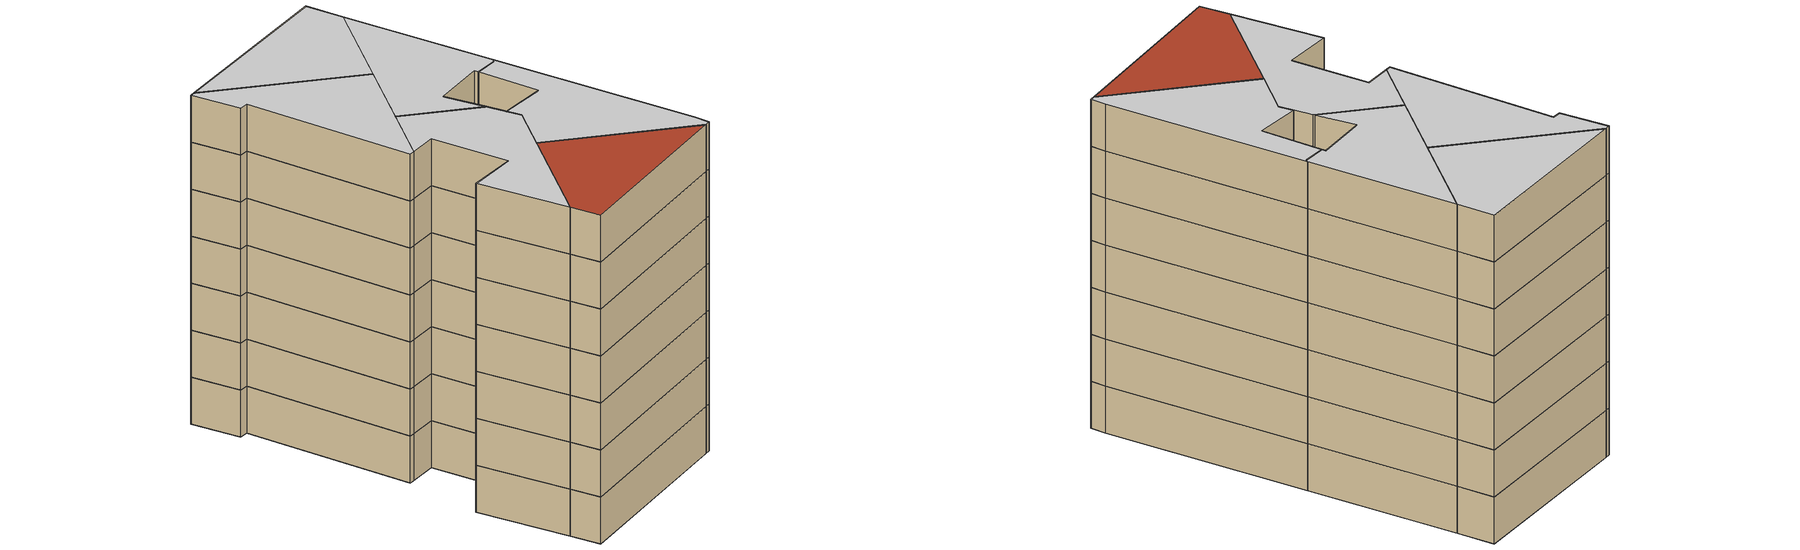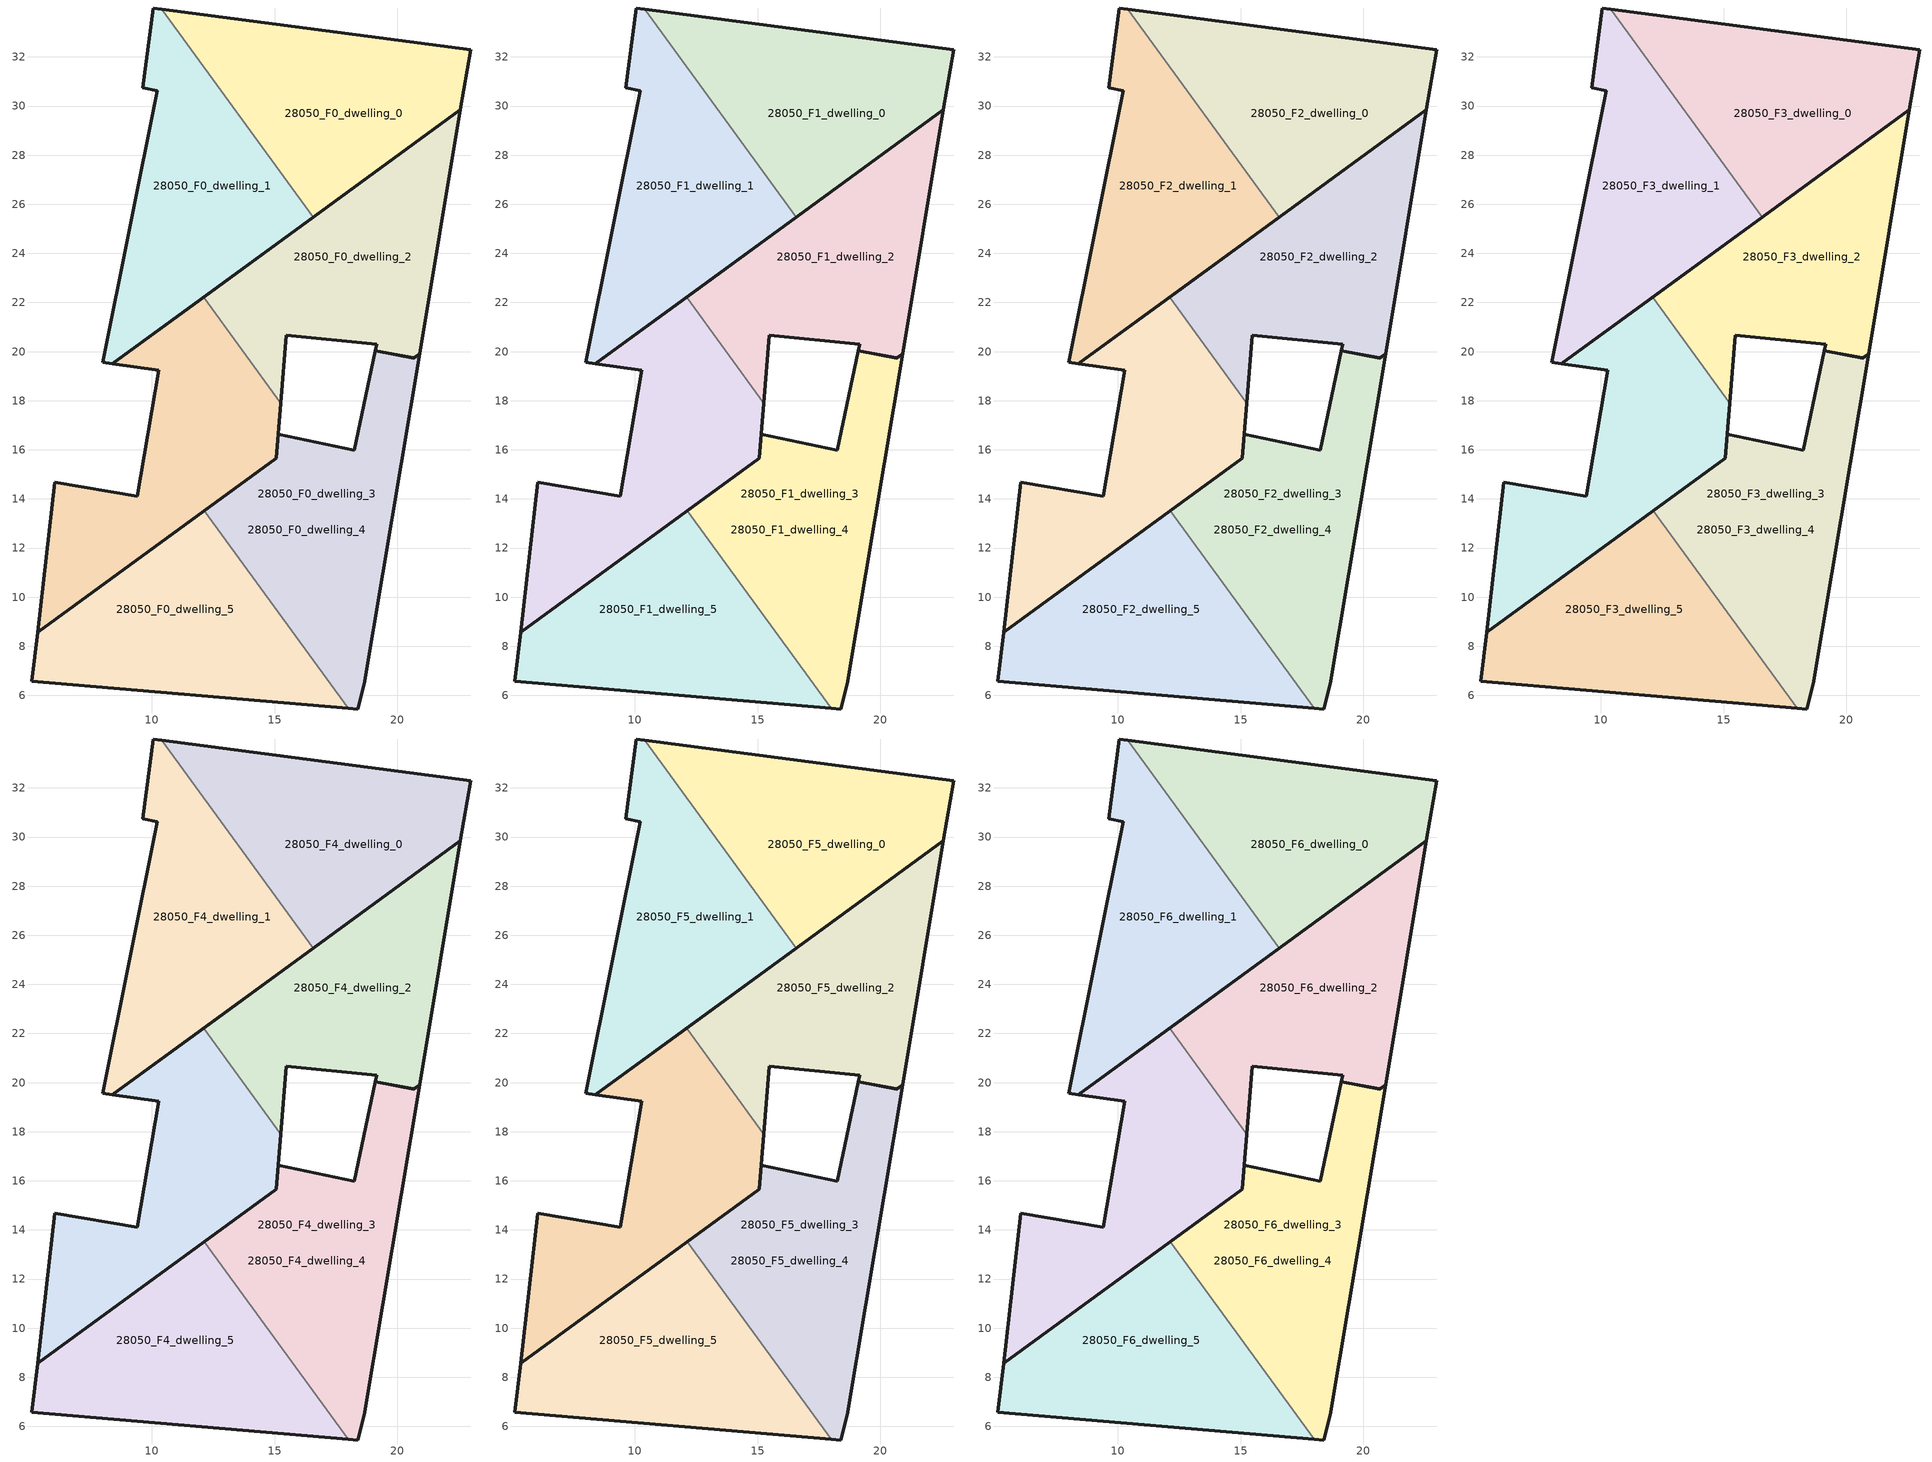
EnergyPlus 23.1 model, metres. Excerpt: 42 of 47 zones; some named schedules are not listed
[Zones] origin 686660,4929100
28050_F0_dwelling_0
 floor ground (EU_floor_Construction): 22.57,29.84 22.98,32.3 10.4,33.95 16.57,25.47 z0
 wall outside (EU_wall_Construction): 10.4,33.95 22.98,32.3 22.57,29.84 16.57,25.47 z0:3
 wall to 28050_F0_dwelling_1 (EU_wall_Construction): 16.57,25.47 10.39,33.95 z0:3
28050_F0_dwelling_1
 floor ground (EU_floor_Construction): 16.57,25.47 10.4,33.95 10.06,33.99 9.62,30.74 10.23,30.62 8.01,19.56 8.39,19.51 z0
 wall outside (EU_wall_Construction): 16.57,25.47 8.39,19.51 8.01,19.56 10.23,30.62 9.62,30.74 10.06,33.99 10.4,33.95 z0:3
28050_F0_dwelling_2
 floor ground (EU_floor_Construction): 20.91,19.91 22.57,29.84 12.11,22.21 15.26,17.9 15.47,20.67 19.17,20.29 19.11,20.04 20.67,19.74 z0
 wall outside (EU_wall_Construction): 12.11,22.21 22.57,29.84 20.91,19.91 20.67,19.74 19.11,20.04 19.17,20.29 15.47,20.67 15.26,17.9 z0:3
 wall to 28050_F0_dwelling_3 (EU_wall_Construction): 15.26,17.9 12.11,22.21 z0:3
28050_F0_dwelling_3
 floor ground (EU_floor_Construction): 18.65,6.47 20.91,19.91 20.68,19.74 19.11,20.04 19.11,20.03 18.25,15.97 15.15,16.64 15.08,15.66 15.07,15.65 12.14,13.52 18.01,5.48 18.38,5.44 z0; 15.07,15.65 15.08,15.66 12.14,13.52 z0; 12.14,13.52 15.08,15.66 15.25,17.9 12.11,22.21 8.39,19.51 10.27,19.23 9.42,14.11 6.05,14.68 5.34,8.57 z0; 18.01,5.48 12.14,13.52 5.34,8.57 5.11,6.58 z0
 wall outside (EU_wall_Construction): 15.26,17.9 15.08,15.66 15.07,15.65 5.34,8.57 6.06,14.68 9.42,14.11 10.28,19.23 8.39,19.51 12.11,22.21 z0:3
28050_F0_dwelling_4
 floor ground (EU_floor_Construction): 18.65,6.47 20.91,19.91 20.68,19.74 19.11,20.04 19.11,20.03 18.25,15.97 15.15,16.64 15.08,15.66 15.07,15.65 12.14,13.52 18.01,5.48 18.38,5.44 z0; 15.07,15.65 15.08,15.66 12.14,13.52 z0; 12.14,13.52 15.08,15.66 15.25,17.9 12.11,22.21 8.39,19.51 10.27,19.23 9.42,14.11 6.05,14.68 5.34,8.57 z0
 wall outside (EU_wall_Construction): 12.14,13.52 15.08,15.66 15.16,16.64 18.26,15.97 19.11,20.03 19.11,20.04 20.68,19.74 20.91,19.91 18.65,6.47 18.38,5.44 18.01,5.48 z0:3
 wall to 28050_F0_dwelling_5 (EU_wall_Construction): 18.01,5.48 12.14,13.52 z0:3
28050_F0_dwelling_5
 floor ground (EU_floor_Construction): 15.07,15.65 15.08,15.66 15.25,17.9 12.11,22.21 8.39,19.51 10.27,19.23 9.42,14.11 6.05,14.68 5.34,8.57 12.14,13.52 z0; 18.01,5.48 12.14,13.52 5.34,8.57 5.11,6.58 z0
 wall outside (EU_wall_Construction): 18.01,5.48 5.11,6.58 5.34,8.57 12.14,13.52 z0:3
28050_F1_dwelling_0
 floor to 28050_F0_dwelling_0 (EU_floor_Construction): 22.57,29.84 22.98,32.3 10.4,33.95 16.57,25.47 z3
 wall outside (EU_wall_Construction): 10.4,33.95 22.98,32.3 22.57,29.84 16.57,25.47 z3:6
 wall to 28050_F1_dwelling_1 (EU_wall_Construction): 16.57,25.47 10.39,33.95 z3:6
28050_F1_dwelling_1
 floor to 28050_F0_dwelling_1 (EU_floor_Construction): 16.57,25.47 10.4,33.95 10.05,33.99 9.62,30.74 10.23,30.62 8,19.56 8.39,19.51 z3
 wall outside (EU_wall_Construction): 16.57,25.47 8.39,19.51 8.01,19.56 10.23,30.62 9.62,30.74 10.06,33.99 10.4,33.95 z3:6
28050_F1_dwelling_2
 floor to 28050_F0_dwelling_2 (EU_floor_Construction): 20.91,19.91 22.57,29.84 12.11,22.21 15.25,17.9 15.47,20.67 19.17,20.29 19.11,20.04 20.67,19.74 z3
 wall outside (EU_wall_Construction): 12.11,22.21 22.57,29.84 20.91,19.91 20.67,19.74 19.11,20.04 19.17,20.29 15.47,20.67 15.26,17.9 z3:6
 wall to 28050_F1_dwelling_3 (EU_wall_Construction): 15.26,17.9 12.11,22.21 z3:6
28050_F1_dwelling_3
 floor outside (EU_floor_Construction): 18.65,6.47 20.91,19.91 20.68,19.74 19.11,20.04 19.11,20.03 18.25,15.97 15.15,16.64 15.08,15.66 15.07,15.65 12.14,13.52 18.01,5.48 18.38,5.44 z3; 15.07,15.65 15.08,15.66 12.14,13.52 z3; 18.01,5.48 12.14,13.52 5.34,8.57 5.11,6.58 z3
 floor to 28050_F0_dwelling_3 (EU_floor_Construction): 12.14,13.52 15.08,15.66 15.25,17.9 12.11,22.21 8.39,19.51 10.27,19.23 9.42,14.11 6.05,14.68 5.34,8.57 z3
 wall outside (EU_wall_Construction): 15.26,17.9 15.08,15.66 15.07,15.65 5.34,8.57 6.06,14.68 9.42,14.11 10.28,19.23 8.39,19.51 12.11,22.21 z3:6
28050_F1_dwelling_4
 floor to 28050_F0_dwelling_4 (EU_floor_Construction): 18.65,6.47 20.91,19.91 20.68,19.74 19.11,20.04 19.11,20.03 18.25,15.97 15.15,16.64 15.08,15.66 15.07,15.65 12.14,13.52 18.01,5.48 18.38,5.44 z3; 15.07,15.65 15.08,15.66 12.14,13.52 z3; 12.14,13.52 15.08,15.66 15.25,17.9 12.11,22.21 8.39,19.51 10.27,19.23 9.42,14.11 6.05,14.68 5.34,8.57 z3
 wall outside (EU_wall_Construction): 12.14,13.52 15.08,15.66 15.16,16.64 18.26,15.97 19.11,20.03 19.11,20.04 20.68,19.74 20.91,19.91 18.65,6.47 18.38,5.44 18.01,5.48 z3:6
 wall to 28050_F1_dwelling_5 (EU_wall_Construction): 18.01,5.48 12.14,13.52 z3:6
28050_F1_dwelling_5
 floor to 28050_F0_dwelling_5 (EU_floor_Construction): 15.07,15.65 15.08,15.66 15.25,17.9 12.11,22.21 8.39,19.51 10.27,19.23 9.42,14.11 6.05,14.68 5.34,8.57 12.14,13.52 z3; 18.01,5.48 12.14,13.52 5.34,8.57 5.11,6.58 z3
 wall outside (EU_wall_Construction): 18.01,5.48 5.11,6.58 5.34,8.57 12.14,13.52 z3:6
28050_F2_dwelling_0
 floor to 28050_F1_dwelling_0 (EU_floor_Construction): 22.57,29.84 22.98,32.3 10.4,33.95 16.57,25.47 z6
 wall outside (EU_wall_Construction): 10.4,33.95 22.98,32.3 22.57,29.84 16.57,25.47 z6:9
 wall to 28050_F2_dwelling_1 (EU_wall_Construction): 16.57,25.47 10.39,33.95 z6:9
28050_F2_dwelling_1
 floor to 28050_F1_dwelling_1 (EU_floor_Construction): 16.57,25.47 10.4,33.95 10.05,33.99 9.62,30.74 10.23,30.62 8,19.56 8.39,19.51 z6
 wall outside (EU_wall_Construction): 16.57,25.47 8.39,19.51 8.01,19.56 10.23,30.62 9.62,30.74 10.06,33.99 10.4,33.95 z6:9
28050_F2_dwelling_2
 floor to 28050_F1_dwelling_2 (EU_floor_Construction): 20.91,19.91 22.57,29.84 12.11,22.21 15.25,17.9 15.47,20.67 19.17,20.29 19.11,20.04 20.67,19.74 z6
 wall outside (EU_wall_Construction): 12.11,22.21 22.57,29.84 20.91,19.91 20.67,19.74 19.11,20.04 19.17,20.29 15.47,20.67 15.26,17.9 z6:9
 wall to 28050_F2_dwelling_3 (EU_wall_Construction): 15.26,17.9 12.11,22.21 z6:9
28050_F2_dwelling_3
 floor outside (EU_floor_Construction): 18.65,6.47 20.91,19.91 20.68,19.74 19.11,20.04 19.11,20.03 18.25,15.97 15.15,16.64 15.08,15.66 15.07,15.65 12.14,13.52 18.01,5.48 18.38,5.44 z6; 15.07,15.65 15.08,15.66 12.14,13.52 z6; 18.01,5.48 12.14,13.52 5.34,8.57 5.11,6.58 z6
 floor to 28050_F1_dwelling_3 (EU_floor_Construction): 12.14,13.52 15.08,15.66 15.25,17.9 12.11,22.21 8.39,19.51 10.27,19.23 9.42,14.11 6.05,14.68 5.34,8.57 z6
 wall outside (EU_wall_Construction): 15.26,17.9 15.08,15.66 15.07,15.65 5.34,8.57 6.06,14.68 9.42,14.11 10.28,19.23 8.39,19.51 12.11,22.21 z6:9
28050_F2_dwelling_4
 floor to 28050_F1_dwelling_4 (EU_floor_Construction): 18.65,6.47 20.91,19.91 20.68,19.74 19.11,20.04 19.11,20.03 18.25,15.97 15.15,16.64 15.08,15.66 15.07,15.65 12.14,13.52 18.01,5.48 18.38,5.44 z6; 15.07,15.65 15.08,15.66 12.14,13.52 z6; 12.14,13.52 15.08,15.66 15.25,17.9 12.11,22.21 8.39,19.51 10.27,19.23 9.42,14.11 6.05,14.68 5.34,8.57 z6
 wall outside (EU_wall_Construction): 12.14,13.52 15.08,15.66 15.16,16.64 18.26,15.97 19.11,20.03 19.11,20.04 20.68,19.74 20.91,19.91 18.65,6.47 18.38,5.44 18.01,5.48 z6:9
 wall to 28050_F2_dwelling_5 (EU_wall_Construction): 18.01,5.48 12.14,13.52 z6:9
28050_F2_dwelling_5
 floor to 28050_F1_dwelling_5 (EU_floor_Construction): 15.07,15.65 15.08,15.66 15.25,17.9 12.11,22.21 8.39,19.51 10.27,19.23 9.42,14.11 6.05,14.68 5.34,8.57 12.14,13.52 z6; 18.01,5.48 12.14,13.52 5.34,8.57 5.11,6.58 z6
 wall outside (EU_wall_Construction): 18.01,5.48 5.11,6.58 5.34,8.57 12.14,13.52 z6:9
28050_F3_dwelling_0
 floor to 28050_F2_dwelling_0 (EU_floor_Construction): 22.57,29.84 22.98,32.3 10.4,33.95 16.57,25.47 z9
 wall outside (EU_wall_Construction): 10.4,33.95 22.98,32.3 22.57,29.84 16.57,25.47 z9:12
 wall to 28050_F3_dwelling_1 (EU_wall_Construction): 16.57,25.47 10.39,33.95 z9:12
28050_F3_dwelling_1
 floor to 28050_F2_dwelling_1 (EU_floor_Construction): 16.57,25.47 10.4,33.95 10.05,33.99 9.62,30.74 10.23,30.62 8,19.56 8.39,19.51 z9
 wall outside (EU_wall_Construction): 16.57,25.47 8.39,19.51 8.01,19.56 10.23,30.62 9.62,30.74 10.06,33.99 10.4,33.95 z9:12
28050_F3_dwelling_2
 floor to 28050_F2_dwelling_2 (EU_floor_Construction): 20.91,19.91 22.57,29.84 12.11,22.21 15.25,17.9 15.47,20.67 19.17,20.29 19.11,20.04 20.67,19.74 z9
 wall outside (EU_wall_Construction): 12.11,22.21 22.57,29.84 20.91,19.91 20.67,19.74 19.11,20.04 19.17,20.29 15.47,20.67 15.26,17.9 z9:12
 wall to 28050_F3_dwelling_3 (EU_wall_Construction): 15.26,17.9 12.11,22.21 z9:12
28050_F3_dwelling_3
 floor outside (EU_floor_Construction): 18.65,6.47 20.91,19.91 20.68,19.74 19.11,20.04 19.11,20.03 18.25,15.97 15.15,16.64 15.08,15.66 15.07,15.65 12.14,13.52 18.01,5.48 18.38,5.44 z9; 15.07,15.65 15.08,15.66 12.14,13.52 z9; 18.01,5.48 12.14,13.52 5.34,8.57 5.11,6.58 z9
 floor to 28050_F2_dwelling_3 (EU_floor_Construction): 12.14,13.52 15.08,15.66 15.25,17.9 12.11,22.21 8.39,19.51 10.27,19.23 9.42,14.11 6.05,14.68 5.34,8.57 z9
 wall outside (EU_wall_Construction): 15.26,17.9 15.08,15.66 15.07,15.65 5.34,8.57 6.06,14.68 9.42,14.11 10.28,19.23 8.39,19.51 12.11,22.21 z9:12
28050_F3_dwelling_4
 floor to 28050_F2_dwelling_4 (EU_floor_Construction): 18.65,6.47 20.91,19.91 20.68,19.74 19.11,20.04 19.11,20.03 18.25,15.97 15.15,16.64 15.08,15.66 15.07,15.65 12.14,13.52 18.01,5.48 18.38,5.44 z9; 15.07,15.65 15.08,15.66 12.14,13.52 z9; 12.14,13.52 15.08,15.66 15.25,17.9 12.11,22.21 8.39,19.51 10.27,19.23 9.42,14.11 6.05,14.68 5.34,8.57 z9
 wall outside (EU_wall_Construction): 12.14,13.52 15.08,15.66 15.16,16.64 18.26,15.97 19.11,20.03 19.11,20.04 20.68,19.74 20.91,19.91 18.65,6.47 18.38,5.44 18.01,5.48 z9:12
 wall to 28050_F3_dwelling_5 (EU_wall_Construction): 18.01,5.48 12.14,13.52 z9:12
28050_F3_dwelling_5
 floor to 28050_F2_dwelling_5 (EU_floor_Construction): 15.07,15.65 15.08,15.66 15.25,17.9 12.11,22.21 8.39,19.51 10.27,19.23 9.42,14.11 6.05,14.68 5.34,8.57 12.14,13.52 z9; 18.01,5.48 12.14,13.52 5.34,8.57 5.11,6.58 z9
 wall outside (EU_wall_Construction): 18.01,5.48 5.11,6.58 5.34,8.57 12.14,13.52 z9:12
28050_F4_dwelling_0
 floor to 28050_F3_dwelling_0 (EU_floor_Construction): 22.57,29.84 22.98,32.3 10.4,33.95 16.57,25.47 z12
 wall outside (EU_wall_Construction): 10.4,33.95 22.98,32.3 22.57,29.84 16.57,25.47 z12:15
 wall to 28050_F4_dwelling_1 (EU_wall_Construction): 16.57,25.47 10.39,33.95 z12:15
28050_F4_dwelling_1
 floor to 28050_F3_dwelling_1 (EU_floor_Construction): 16.57,25.47 10.4,33.95 10.05,33.99 9.62,30.74 10.23,30.62 8,19.56 8.39,19.51 z12
 wall outside (EU_wall_Construction): 16.57,25.47 8.39,19.51 8.01,19.56 10.23,30.62 9.62,30.74 10.06,33.99 10.4,33.95 z12:15
28050_F4_dwelling_2
 floor to 28050_F3_dwelling_2 (EU_floor_Construction): 20.91,19.91 22.57,29.84 12.11,22.21 15.25,17.9 15.47,20.67 19.17,20.29 19.11,20.04 20.67,19.74 z12
 wall outside (EU_wall_Construction): 12.11,22.21 22.57,29.84 20.91,19.91 20.67,19.74 19.11,20.04 19.17,20.29 15.47,20.67 15.26,17.9 z12:15
 wall to 28050_F4_dwelling_3 (EU_wall_Construction): 15.26,17.9 12.11,22.21 z12:15
28050_F4_dwelling_3
 floor outside (EU_floor_Construction): 18.65,6.47 20.91,19.91 20.68,19.74 19.11,20.04 19.11,20.03 18.25,15.97 15.15,16.64 15.08,15.66 15.07,15.65 12.14,13.52 18.01,5.48 18.38,5.44 z12; 15.07,15.65 15.08,15.66 12.14,13.52 z12; 18.01,5.48 12.14,13.52 5.34,8.57 5.11,6.58 z12
 floor to 28050_F3_dwelling_3 (EU_floor_Construction): 12.14,13.52 15.08,15.66 15.25,17.9 12.11,22.21 8.39,19.51 10.27,19.23 9.42,14.11 6.05,14.68 5.34,8.57 z12
 wall outside (EU_wall_Construction): 15.26,17.9 15.08,15.66 15.07,15.65 5.34,8.57 6.06,14.68 9.42,14.11 10.28,19.23 8.39,19.51 12.11,22.21 z12:15
28050_F4_dwelling_4
 floor to 28050_F3_dwelling_4 (EU_floor_Construction): 18.65,6.47 20.91,19.91 20.68,19.74 19.11,20.04 19.11,20.03 18.25,15.97 15.15,16.64 15.08,15.66 15.07,15.65 12.14,13.52 18.01,5.48 18.38,5.44 z12; 15.07,15.65 15.08,15.66 12.14,13.52 z12; 12.14,13.52 15.08,15.66 15.25,17.9 12.11,22.21 8.39,19.51 10.27,19.23 9.42,14.11 6.05,14.68 5.34,8.57 z12
 wall outside (EU_wall_Construction): 12.14,13.52 15.08,15.66 15.16,16.64 18.26,15.97 19.11,20.03 19.11,20.04 20.68,19.74 20.91,19.91 18.65,6.47 18.38,5.44 18.01,5.48 z12:15
 wall to 28050_F4_dwelling_5 (EU_wall_Construction): 18.01,5.48 12.14,13.52 z12:15
28050_F4_dwelling_5
 floor to 28050_F3_dwelling_5 (EU_floor_Construction): 15.07,15.65 15.08,15.66 15.25,17.9 12.11,22.21 8.39,19.51 10.27,19.23 9.42,14.11 6.05,14.68 5.34,8.57 12.14,13.52 z12; 18.01,5.48 12.14,13.52 5.34,8.57 5.11,6.58 z12
 wall outside (EU_wall_Construction): 18.01,5.48 5.11,6.58 5.34,8.57 12.14,13.52 z12:15
28050_F5_dwelling_0
 floor to 28050_F4_dwelling_0 (EU_floor_Construction): 22.57,29.84 22.98,32.3 10.4,33.95 16.57,25.47 z15
 wall outside (EU_wall_Construction): 10.4,33.95 22.98,32.3 22.57,29.84 16.57,25.47 z15:18
 wall to 28050_F5_dwelling_1 (EU_wall_Construction): 16.57,25.47 10.39,33.95 z15:18
28050_F5_dwelling_1
 floor to 28050_F4_dwelling_1 (EU_floor_Construction): 16.57,25.47 10.4,33.95 10.05,33.99 9.62,30.74 10.23,30.62 8,19.56 8.39,19.51 z15
 wall outside (EU_wall_Construction): 16.57,25.47 8.39,19.51 8.01,19.56 10.23,30.62 9.62,30.74 10.06,33.99 10.4,33.95 z15:18
28050_F5_dwelling_2
 floor to 28050_F4_dwelling_2 (EU_floor_Construction): 20.91,19.91 22.57,29.84 12.11,22.21 15.25,17.9 15.47,20.67 19.17,20.29 19.11,20.04 20.67,19.74 z15
 wall outside (EU_wall_Construction): 12.11,22.21 22.57,29.84 20.91,19.91 20.67,19.74 19.11,20.04 19.17,20.29 15.47,20.67 15.26,17.9 z15:18
 wall to 28050_F5_dwelling_3 (EU_wall_Construction): 15.26,17.9 12.11,22.21 z15:18
28050_F5_dwelling_3
 floor outside (EU_floor_Construction): 18.65,6.47 20.91,19.91 20.68,19.74 19.11,20.04 19.11,20.03 18.25,15.97 15.15,16.64 15.08,15.66 15.07,15.65 12.14,13.52 18.01,5.48 18.38,5.44 z15; 15.07,15.65 15.08,15.66 12.14,13.52 z15; 18.01,5.48 12.14,13.52 5.34,8.57 5.11,6.58 z15
 floor to 28050_F4_dwelling_3 (EU_floor_Construction): 12.14,13.52 15.08,15.66 15.25,17.9 12.11,22.21 8.39,19.51 10.27,19.23 9.42,14.11 6.05,14.68 5.34,8.57 z15
 wall outside (EU_wall_Construction): 15.26,17.9 15.08,15.66 15.07,15.65 5.34,8.57 6.06,14.68 9.42,14.11 10.28,19.23 8.39,19.51 12.11,22.21 z15:18
28050_F5_dwelling_4
 floor to 28050_F4_dwelling_4 (EU_floor_Construction): 18.65,6.47 20.91,19.91 20.68,19.74 19.11,20.04 19.11,20.03 18.25,15.97 15.15,16.64 15.08,15.66 15.07,15.65 12.14,13.52 18.01,5.48 18.38,5.44 z15; 15.07,15.65 15.08,15.66 12.14,13.52 z15; 12.14,13.52 15.08,15.66 15.25,17.9 12.11,22.21 8.39,19.51 10.27,19.23 9.42,14.11 6.05,14.68 5.34,8.57 z15
 wall outside (EU_wall_Construction): 12.14,13.52 15.08,15.66 15.16,16.64 18.26,15.97 19.11,20.03 19.11,20.04 20.68,19.74 20.91,19.91 18.65,6.47 18.38,5.44 18.01,5.48 z15:18
 wall to 28050_F5_dwelling_5 (EU_wall_Construction): 18.01,5.48 12.14,13.52 z15:18
28050_F5_dwelling_5
 floor to 28050_F4_dwelling_5 (EU_floor_Construction): 15.07,15.65 15.08,15.66 15.25,17.9 12.11,22.21 8.39,19.51 10.27,19.23 9.42,14.11 6.05,14.68 5.34,8.57 12.14,13.52 z15; 18.01,5.48 12.14,13.52 5.34,8.57 5.11,6.58 z15
 wall outside (EU_wall_Construction): 18.01,5.48 5.11,6.58 5.34,8.57 12.14,13.52 z15:18
28050_F6_dwelling_0
 floor to 28050_F5_dwelling_0 (EU_floor_Construction): 22.57,29.84 22.98,32.3 10.4,33.95 16.57,25.47 z18
 wall outside (EU_wall_Construction): 10.4,33.95 22.98,32.3 22.57,29.84 16.57,25.47 z18:21
 wall to 28050_F6_dwelling_1 (EU_wall_Construction): 16.57,25.47 10.39,33.95 z18:21
 ceiling to 28050_F7_dwelling_0 (EU_floor_Construction): 22.98,32.3 22.57,29.84 16.57,25.47 10.4,33.95 z21
28050_F6_dwelling_1
 floor to 28050_F5_dwelling_1 (EU_floor_Construction): 16.57,25.47 10.4,33.95 10.05,33.99 9.62,30.74 10.23,30.62 8,19.56 8.39,19.51 z18
 wall outside (EU_wall_Construction): 16.57,25.47 8.39,19.51 8.01,19.56 10.23,30.62 9.62,30.74 10.06,33.99 10.4,33.95 z18:21
 ceiling to 28050_F7_dwelling_1 (EU_floor_Construction): 10.4,33.95 16.57,25.47 8.39,19.51 8,19.56 10.23,30.62 9.62,30.74 10.05,33.99 z21
28050_F6_dwelling_2
 floor to 28050_F5_dwelling_2 (EU_floor_Construction): 20.91,19.91 22.57,29.84 12.11,22.21 15.25,17.9 15.47,20.67 19.17,20.29 19.11,20.04 20.67,19.74 z18
 wall outside (EU_wall_Construction): 12.11,22.21 22.57,29.84 20.91,19.91 20.67,19.74 19.11,20.04 19.17,20.29 15.47,20.67 15.26,17.9 z18:21
 wall to 28050_F6_dwelling_3 (EU_wall_Construction): 15.26,17.9 12.11,22.21 z18:21
 ceiling to 28050_F7_dwelling_2 (EU_floor_Construction): 22.57,29.84 20.91,19.91 20.67,19.74 19.11,20.04 19.17,20.29 15.47,20.67 15.25,17.9 12.11,22.21 z21
28050_F6_dwelling_3
 floor outside (EU_floor_Construction): 18.65,6.47 20.91,19.91 20.68,19.74 19.11,20.04 19.11,20.03 18.25,15.97 15.15,16.64 15.08,15.66 15.07,15.65 12.14,13.52 18.01,5.48 18.38,5.44 z18; 15.07,15.65 15.08,15.66 12.14,13.52 z18; 18.01,5.48 12.14,13.52 5.34,8.57 5.11,6.58 z18
 floor to 28050_F5_dwelling_3 (EU_floor_Construction): 12.14,13.52 15.08,15.66 15.25,17.9 12.11,22.21 8.39,19.51 10.27,19.23 9.42,14.11 6.05,14.68 5.34,8.57 z18
 wall outside (EU_wall_Construction): 15.26,17.9 15.08,15.66 15.07,15.65 5.34,8.57 6.06,14.68 9.42,14.11 10.28,19.23 8.39,19.51 12.11,22.21 z18:21
 ceiling to 28050_F7_dwelling_3 (EU_floor_Construction): 12.11,22.21 15.25,17.9 15.08,15.66 12.14,13.52 5.34,8.57 6.05,14.68 9.42,14.11 10.27,19.23 8.39,19.51 z21
 ceiling to 28050_F7_dwelling_4 (EU_floor_Construction): 15.08,15.66 15.07,15.65 12.14,13.52 z21; 20.91,19.91 18.65,6.47 18.38,5.44 18.01,5.48 12.14,13.52 15.07,15.65 15.08,15.66 15.15,16.64 18.25,15.97 19.11,20.03 19.11,20.04 20.68,19.74 z21
 roof outside (EU_floor_Construction): 12.14,13.52 18.01,5.48 5.11,6.58 5.34,8.57 z21
28050_F6_dwelling_4
 floor to 28050_F5_dwelling_4 (EU_floor_Construction): 18.65,6.47 20.91,19.91 20.68,19.74 19.11,20.04 19.11,20.03 18.25,15.97 15.15,16.64 15.08,15.66 15.07,15.65 12.14,13.52 18.01,5.48 18.38,5.44 z18; 15.07,15.65 15.08,15.66 12.14,13.52 z18; 12.14,13.52 15.08,15.66 15.25,17.9 12.11,22.21 8.39,19.51 10.27,19.23 9.42,14.11 6.05,14.68 5.34,8.57 z18
 wall outside (EU_wall_Construction): 12.14,13.52 15.08,15.66 15.16,16.64 18.26,15.97 19.11,20.03 19.11,20.04 20.68,19.74 20.91,19.91 18.65,6.47 18.38,5.44 18.01,5.48 z18:21
 wall to 28050_F6_dwelling_5 (EU_wall_Construction): 18.01,5.48 12.14,13.52 z18:21
 ceiling to 28050_F7_dwelling_4 (EU_floor_Construction): 15.08,15.66 15.07,15.65 12.14,13.52 z21; 12.11,22.21 15.25,17.9 15.08,15.66 12.14,13.52 5.34,8.57 6.05,14.68 9.42,14.11 10.27,19.23 8.39,19.51 z21; 20.91,19.91 18.65,6.47 18.38,5.44 18.01,5.48 12.14,13.52 15.07,15.65 15.08,15.66 15.15,16.64 18.25,15.97 19.11,20.03 19.11,20.04 20.68,19.74 z21
28050_F6_dwelling_5
 floor to 28050_F5_dwelling_5 (EU_floor_Construction): 15.07,15.65 15.08,15.66 15.25,17.9 12.11,22.21 8.39,19.51 10.27,19.23 9.42,14.11 6.05,14.68 5.34,8.57 12.14,13.52 z18; 18.01,5.48 12.14,13.52 5.34,8.57 5.11,6.58 z18
 wall outside (EU_wall_Construction): 18.01,5.48 5.11,6.58 5.34,8.57 12.14,13.52 z18:21
 roof outside (EU_roof_Construction): 12.11,22.21 15.25,17.9 15.08,15.66 15.07,15.65 12.14,13.52 5.34,8.57 6.05,14.68 9.42,14.11 10.27,19.23 8.39,19.51 z21; 12.14,13.52 18.01,5.48 5.11,6.58 5.34,8.57 z21
[Building]
EU S2 Campaign: North Axis {deg}=0; Terrain=City; Solar Distribution=FullExterior
[Site:Location]
Bologna: Latitude {deg}=44.5; Longitude {deg}=11.25; Time Zone {hr}=1; Elevation {m}=37
[SizingPeriod:WeatherFileDays]
AnnualSizingPeriod: Begin Month=1; Begin Day of Month=1; End Month=12; End Day of Month=31; Day of Week for Start Day=Monday; Use Weather File Daylight Saving Period=No; Use Weather File Rain and Snow Indicators=No
[MATERIAL]
EU_InternalMass_Material: Roughness=MediumRough; Thickness {m}=0.1; Conductivity {W/m-K}=1; Density {kg/m3}=1800; Specific Heat {J/kg-K}=900; Thermal Absorptance=0.9; Solar Absorptance=0.7; Visible Absorptance=0.7
[MATERIAL:NOMASS] Roughness=MediumRough; Thermal Absorptance=0.9; Solar Absorptance=0.7; Visible Absorptance=0.7
Name | Thermal Resistance {m2-K/W}
EU_wall_NoMass | 0.905828
EU_roof_NoMass | 0.37593
EU_floor_NoMass | 0.67114
[CONSTRUCTION]
EU_wall_Construction: EU_wall_NoMass
EU_roof_Construction: EU_roof_NoMass
EU_floor_Construction: EU_floor_NoMass
EU_InternalMass_Construction: EU_InternalMass_Material
[ZONE] Type=1; Multiplier=1; Ceiling Height {m}=autocalculate; Floor Area {m2}=autocalculate; Part of Total Floor Area=Yes
Name | Volume {m3}
28050_F0_dwelling_0 | 164.322
28050_F1_dwelling_0; 28050_F2_dwelling_0; 28050_F3_dwelling_0; 28050_F4_dwelling_0; 28050_F5_dwelling_0; 28050_F6_dwelling_0 | 164.323
28050_F0_dwelling_1; 28050_F1_dwelling_1; 28050_F2_dwelling_1; 28050_F3_dwelling_1; 28050_F4_dwelling_1; 28050_F5_dwelling_1; 28050_F6_dwelling_1 | 164.311
28050_F0_dwelling_2; 28050_F1_dwelling_2; 28050_F2_dwelling_2; 28050_F3_dwelling_2; 28050_F4_dwelling_2; 28050_F5_dwelling_2; 28050_F6_dwelling_2 | 160.137
28050_F0_dwelling_3; 28050_F1_dwelling_3; 28050_F2_dwelling_3; 28050_F3_dwelling_3; 28050_F4_dwelling_3; 28050_F5_dwelling_3; 28050_F6_dwelling_3 | 497.063
28050_F0_dwelling_4; 28050_F1_dwelling_4; 28050_F2_dwelling_4; 28050_F3_dwelling_4; 28050_F4_dwelling_4; 28050_F5_dwelling_4; 28050_F6_dwelling_4 | 332.774
28050_F0_dwelling_5; 28050_F1_dwelling_5; 28050_F2_dwelling_5; 28050_F3_dwelling_5; 28050_F4_dwelling_5; 28050_F5_dwelling_5; 28050_F6_dwelling_5 | 327.134
[INTERNALMASS] Construction=EU_InternalMass_Construction
Name | Zone or ZoneList | Surface Area {m2}
28050_F0_dwelling_0_EU_InternalMass | 28050_F0_dwelling_0 | 54.7736
28050_F0_dwelling_1_EU_InternalMass | 28050_F0_dwelling_1 | 54.7673
28050_F0_dwelling_2_EU_InternalMass | 28050_F0_dwelling_2 | 53.383
28050_F0_dwelling_3_EU_InternalMass | 28050_F0_dwelling_3 | 54.2812
28050_F0_dwelling_4_EU_InternalMass | 28050_F0_dwelling_4 | 56.6425
28050_F0_dwelling_5_EU_InternalMass | 28050_F0_dwelling_5 | 54.7649
28050_F1_dwelling_0_EU_InternalMass | 28050_F1_dwelling_0 | 54.7736
28050_F1_dwelling_1_EU_InternalMass | 28050_F1_dwelling_1 | 54.7673
28050_F1_dwelling_2_EU_InternalMass | 28050_F1_dwelling_2 | 53.383
28050_F1_dwelling_3_EU_InternalMass | 28050_F1_dwelling_3 | 54.2812
28050_F1_dwelling_4_EU_InternalMass | 28050_F1_dwelling_4 | 56.6425
28050_F1_dwelling_5_EU_InternalMass | 28050_F1_dwelling_5 | 54.7649
28050_F2_dwelling_0_EU_InternalMass | 28050_F2_dwelling_0 | 54.7736
28050_F2_dwelling_1_EU_InternalMass | 28050_F2_dwelling_1 | 54.7673
28050_F2_dwelling_2_EU_InternalMass | 28050_F2_dwelling_2 | 53.383
28050_F2_dwelling_3_EU_InternalMass | 28050_F2_dwelling_3 | 54.2812
28050_F2_dwelling_4_EU_InternalMass | 28050_F2_dwelling_4 | 56.6425
28050_F2_dwelling_5_EU_InternalMass | 28050_F2_dwelling_5 | 54.7649
28050_F3_dwelling_0_EU_InternalMass | 28050_F3_dwelling_0 | 54.7736
28050_F3_dwelling_1_EU_InternalMass | 28050_F3_dwelling_1 | 54.7673
28050_F3_dwelling_2_EU_InternalMass | 28050_F3_dwelling_2 | 53.383
28050_F3_dwelling_3_EU_InternalMass | 28050_F3_dwelling_3 | 54.2812
28050_F3_dwelling_4_EU_InternalMass | 28050_F3_dwelling_4 | 56.6425
28050_F3_dwelling_5_EU_InternalMass | 28050_F3_dwelling_5 | 54.7649
28050_F4_dwelling_0_EU_InternalMass | 28050_F4_dwelling_0 | 54.7736
28050_F4_dwelling_1_EU_InternalMass | 28050_F4_dwelling_1 | 54.7673
28050_F4_dwelling_2_EU_InternalMass | 28050_F4_dwelling_2 | 53.383
28050_F4_dwelling_3_EU_InternalMass | 28050_F4_dwelling_3 | 54.2812
28050_F4_dwelling_4_EU_InternalMass | 28050_F4_dwelling_4 | 56.6425
28050_F4_dwelling_5_EU_InternalMass | 28050_F4_dwelling_5 | 54.7649
28050_F5_dwelling_0_EU_InternalMass | 28050_F5_dwelling_0 | 54.7736
28050_F5_dwelling_1_EU_InternalMass | 28050_F5_dwelling_1 | 54.7673
28050_F5_dwelling_2_EU_InternalMass | 28050_F5_dwelling_2 | 53.383
28050_F5_dwelling_3_EU_InternalMass | 28050_F5_dwelling_3 | 54.2812
28050_F5_dwelling_4_EU_InternalMass | 28050_F5_dwelling_4 | 56.6425
28050_F5_dwelling_5_EU_InternalMass | 28050_F5_dwelling_5 | 54.7649
28050_F6_dwelling_0_EU_InternalMass | 28050_F6_dwelling_0 | 54.7736
28050_F6_dwelling_1_EU_InternalMass | 28050_F6_dwelling_1 | 54.7673
28050_F6_dwelling_2_EU_InternalMass | 28050_F6_dwelling_2 | 53.383
28050_F6_dwelling_3_EU_InternalMass | 28050_F6_dwelling_3 | 54.2812
28050_F6_dwelling_4_EU_InternalMass | 28050_F6_dwelling_4 | 56.6425
28050_F6_dwelling_5_EU_InternalMass | 28050_F6_dwelling_5 | 54.7649
[OTHEREQUIPMENT] Fuel Type=Electricity; Design Level Calculation Method=Watts/Area; Power per Zone Floor Area {W/m2}=1; Fraction Latent=0; Fraction Radiant=0; Fraction Lost=0; Carbon Dioxide Generation Rate {m3/s-W}=0; EndUse Subcategory=EU_Step8_InternalGains
Name | Zone or ZoneList or Space or SpaceList | Schedule
EU_Step8_InternalGain_28050_F0_dwelling_0_f000 | 28050_F0_dwelling_0 | EU_Step8_GainSchedule_28050_F0_dwelling_0_f000
EU_Step8_InternalGain_28050_F0_dwelling_1_f000 | 28050_F0_dwelling_1 | EU_Step8_GainSchedule_28050_F0_dwelling_1_f000
EU_Step8_InternalGain_28050_F0_dwelling_2_f000 | 28050_F0_dwelling_2 | EU_Step8_GainSchedule_28050_F0_dwelling_2_f000
EU_Step8_InternalGain_28050_F0_dwelling_3_f000 | 28050_F0_dwelling_3 | EU_Step8_GainSchedule_28050_F0_dwelling_3_f000
EU_Step8_InternalGain_28050_F0_dwelling_4_f000 | 28050_F0_dwelling_4 | EU_Step8_GainSchedule_28050_F0_dwelling_4_f000
EU_Step8_InternalGain_28050_F0_dwelling_5_f000 | 28050_F0_dwelling_5 | EU_Step8_GainSchedule_28050_F0_dwelling_5_f000
EU_Step8_InternalGain_28050_F1_dwelling_0_f000 | 28050_F1_dwelling_0 | EU_Step8_GainSchedule_28050_F1_dwelling_0_f000
EU_Step8_InternalGain_28050_F1_dwelling_1_f000 | 28050_F1_dwelling_1 | EU_Step8_GainSchedule_28050_F1_dwelling_1_f000
EU_Step8_InternalGain_28050_F1_dwelling_2_f000 | 28050_F1_dwelling_2 | EU_Step8_GainSchedule_28050_F1_dwelling_2_f000
EU_Step8_InternalGain_28050_F1_dwelling_3_f000 | 28050_F1_dwelling_3 | EU_Step8_GainSchedule_28050_F1_dwelling_3_f000
EU_Step8_InternalGain_28050_F1_dwelling_4_f000 | 28050_F1_dwelling_4 | EU_Step8_GainSchedule_28050_F1_dwelling_4_f000
EU_Step8_InternalGain_28050_F1_dwelling_5_f000 | 28050_F1_dwelling_5 | EU_Step8_GainSchedule_28050_F1_dwelling_5_f000
EU_Step8_InternalGain_28050_F2_dwelling_0_f000 | 28050_F2_dwelling_0 | EU_Step8_GainSchedule_28050_F2_dwelling_0_f000
EU_Step8_InternalGain_28050_F2_dwelling_1_f000 | 28050_F2_dwelling_1 | EU_Step8_GainSchedule_28050_F2_dwelling_1_f000
EU_Step8_InternalGain_28050_F2_dwelling_2_f000 | 28050_F2_dwelling_2 | EU_Step8_GainSchedule_28050_F2_dwelling_2_f000
EU_Step8_InternalGain_28050_F2_dwelling_3_f000 | 28050_F2_dwelling_3 | EU_Step8_GainSchedule_28050_F2_dwelling_3_f000
EU_Step8_InternalGain_28050_F2_dwelling_4_f000 | 28050_F2_dwelling_4 | EU_Step8_GainSchedule_28050_F2_dwelling_4_f000
EU_Step8_InternalGain_28050_F2_dwelling_5_f000 | 28050_F2_dwelling_5 | EU_Step8_GainSchedule_28050_F2_dwelling_5_f000
EU_Step8_InternalGain_28050_F3_dwelling_0_f000 | 28050_F3_dwelling_0 | EU_Step8_GainSchedule_28050_F3_dwelling_0_f000
EU_Step8_InternalGain_28050_F3_dwelling_1_f000 | 28050_F3_dwelling_1 | EU_Step8_GainSchedule_28050_F3_dwelling_1_f000
EU_Step8_InternalGain_28050_F3_dwelling_2_f000 | 28050_F3_dwelling_2 | EU_Step8_GainSchedule_28050_F3_dwelling_2_f000
EU_Step8_InternalGain_28050_F3_dwelling_3_f000 | 28050_F3_dwelling_3 | EU_Step8_GainSchedule_28050_F3_dwelling_3_f000
EU_Step8_InternalGain_28050_F3_dwelling_4_f000 | 28050_F3_dwelling_4 | EU_Step8_GainSchedule_28050_F3_dwelling_4_f000
EU_Step8_InternalGain_28050_F3_dwelling_5_f000 | 28050_F3_dwelling_5 | EU_Step8_GainSchedule_28050_F3_dwelling_5_f000
EU_Step8_InternalGain_28050_F4_dwelling_0_f000 | 28050_F4_dwelling_0 | EU_Step8_GainSchedule_28050_F4_dwelling_0_f000
EU_Step8_InternalGain_28050_F4_dwelling_1_f000 | 28050_F4_dwelling_1 | EU_Step8_GainSchedule_28050_F4_dwelling_1_f000
EU_Step8_InternalGain_28050_F4_dwelling_2_f000 | 28050_F4_dwelling_2 | EU_Step8_GainSchedule_28050_F4_dwelling_2_f000
EU_Step8_InternalGain_28050_F4_dwelling_3_f000 | 28050_F4_dwelling_3 | EU_Step8_GainSchedule_28050_F4_dwelling_3_f000
EU_Step8_InternalGain_28050_F4_dwelling_4_f000 | 28050_F4_dwelling_4 | EU_Step8_GainSchedule_28050_F4_dwelling_4_f000
EU_Step8_InternalGain_28050_F4_dwelling_5_f000 | 28050_F4_dwelling_5 | EU_Step8_GainSchedule_28050_F4_dwelling_5_f000
EU_Step8_InternalGain_28050_F5_dwelling_0_f000 | 28050_F5_dwelling_0 | EU_Step8_GainSchedule_28050_F5_dwelling_0_f000
EU_Step8_InternalGain_28050_F5_dwelling_1_f000 | 28050_F5_dwelling_1 | EU_Step8_GainSchedule_28050_F5_dwelling_1_f000
EU_Step8_InternalGain_28050_F5_dwelling_2_f000 | 28050_F5_dwelling_2 | EU_Step8_GainSchedule_28050_F5_dwelling_2_f000
EU_Step8_InternalGain_28050_F5_dwelling_3_f000 | 28050_F5_dwelling_3 | EU_Step8_GainSchedule_28050_F5_dwelling_3_f000
EU_Step8_InternalGain_28050_F5_dwelling_4_f000 | 28050_F5_dwelling_4 | EU_Step8_GainSchedule_28050_F5_dwelling_4_f000
EU_Step8_InternalGain_28050_F5_dwelling_5_f000 | 28050_F5_dwelling_5 | EU_Step8_GainSchedule_28050_F5_dwelling_5_f000
EU_Step8_InternalGain_28050_F6_dwelling_0_f000 | 28050_F6_dwelling_0 | EU_Step8_GainSchedule_28050_F6_dwelling_0_f000
EU_Step8_InternalGain_28050_F6_dwelling_1_f000 | 28050_F6_dwelling_1 | EU_Step8_GainSchedule_28050_F6_dwelling_1_f000
EU_Step8_InternalGain_28050_F6_dwelling_2_f000 | 28050_F6_dwelling_2 | EU_Step8_GainSchedule_28050_F6_dwelling_2_f000
EU_Step8_InternalGain_28050_F6_dwelling_3_f000 | 28050_F6_dwelling_3 | EU_Step8_GainSchedule_28050_F6_dwelling_3_f000
EU_Step8_InternalGain_28050_F6_dwelling_4_f000 | 28050_F6_dwelling_4 | EU_Step8_GainSchedule_28050_F6_dwelling_4_f000
EU_Step8_InternalGain_28050_F6_dwelling_5_f000 | 28050_F6_dwelling_5 | EU_Step8_GainSchedule_28050_F6_dwelling_5_f000
[ZONEVENTILATION:DESIGNFLOWRATE] Schedule=EU_AlwaysOn; Design Flow Rate Calculation Method=AirChanges/Hour; Air Changes per Hour {1/hr}=0.73129; Ventilation Type=Natural; Fan Pressure Rise {Pa}=0; Fan Total Efficiency=1; Constant Term Coefficient=1; Temperature Term Coefficient=0; Velocity Term Coefficient=0; Velocity Squared Term Coefficient=0; Minimum Indoor Temperature {C}=-100; Maximum Indoor Temperature {C}=100; Delta Temperature {deltaC}=-100; Minimum Outdoor Temperature {C}=-100; Maximum Outdoor Temperature {C}=100; Maximum Wind Speed {m/s}=40
Name | Zone or ZoneList or Space or SpaceList
EU_ConstantAir_28050_F0_dwelling_0 | 28050_F0_dwelling_0
EU_ConstantAir_28050_F0_dwelling_1 | 28050_F0_dwelling_1
EU_ConstantAir_28050_F0_dwelling_2 | 28050_F0_dwelling_2
EU_ConstantAir_28050_F0_dwelling_3 | 28050_F0_dwelling_3
EU_ConstantAir_28050_F0_dwelling_4 | 28050_F0_dwelling_4
EU_ConstantAir_28050_F0_dwelling_5 | 28050_F0_dwelling_5
EU_ConstantAir_28050_F1_dwelling_0 | 28050_F1_dwelling_0
EU_ConstantAir_28050_F1_dwelling_1 | 28050_F1_dwelling_1
EU_ConstantAir_28050_F1_dwelling_2 | 28050_F1_dwelling_2
EU_ConstantAir_28050_F1_dwelling_3 | 28050_F1_dwelling_3
EU_ConstantAir_28050_F1_dwelling_4 | 28050_F1_dwelling_4
EU_ConstantAir_28050_F1_dwelling_5 | 28050_F1_dwelling_5
EU_ConstantAir_28050_F2_dwelling_0 | 28050_F2_dwelling_0
EU_ConstantAir_28050_F2_dwelling_1 | 28050_F2_dwelling_1
EU_ConstantAir_28050_F2_dwelling_2 | 28050_F2_dwelling_2
EU_ConstantAir_28050_F2_dwelling_3 | 28050_F2_dwelling_3
EU_ConstantAir_28050_F2_dwelling_4 | 28050_F2_dwelling_4
EU_ConstantAir_28050_F2_dwelling_5 | 28050_F2_dwelling_5
EU_ConstantAir_28050_F3_dwelling_0 | 28050_F3_dwelling_0
EU_ConstantAir_28050_F3_dwelling_1 | 28050_F3_dwelling_1
EU_ConstantAir_28050_F3_dwelling_2 | 28050_F3_dwelling_2
EU_ConstantAir_28050_F3_dwelling_3 | 28050_F3_dwelling_3
EU_ConstantAir_28050_F3_dwelling_4 | 28050_F3_dwelling_4
EU_ConstantAir_28050_F3_dwelling_5 | 28050_F3_dwelling_5
EU_ConstantAir_28050_F4_dwelling_0 | 28050_F4_dwelling_0
EU_ConstantAir_28050_F4_dwelling_1 | 28050_F4_dwelling_1
EU_ConstantAir_28050_F4_dwelling_2 | 28050_F4_dwelling_2
EU_ConstantAir_28050_F4_dwelling_3 | 28050_F4_dwelling_3
EU_ConstantAir_28050_F4_dwelling_4 | 28050_F4_dwelling_4
EU_ConstantAir_28050_F4_dwelling_5 | 28050_F4_dwelling_5
EU_ConstantAir_28050_F5_dwelling_0 | 28050_F5_dwelling_0
EU_ConstantAir_28050_F5_dwelling_1 | 28050_F5_dwelling_1
EU_ConstantAir_28050_F5_dwelling_2 | 28050_F5_dwelling_2
EU_ConstantAir_28050_F5_dwelling_3 | 28050_F5_dwelling_3
EU_ConstantAir_28050_F5_dwelling_4 | 28050_F5_dwelling_4
EU_ConstantAir_28050_F5_dwelling_5 | 28050_F5_dwelling_5
EU_ConstantAir_28050_F6_dwelling_0 | 28050_F6_dwelling_0
EU_ConstantAir_28050_F6_dwelling_1 | 28050_F6_dwelling_1
EU_ConstantAir_28050_F6_dwelling_2 | 28050_F6_dwelling_2
EU_ConstantAir_28050_F6_dwelling_3 | 28050_F6_dwelling_3
EU_ConstantAir_28050_F6_dwelling_4 | 28050_F6_dwelling_4
EU_ConstantAir_28050_F6_dwelling_5 | 28050_F6_dwelling_5
[HVACTEMPLATE:ZONE:IDEALLOADSAIRSYSTEM] System Availability Schedule=EU_AlwaysOn; Maximum Heating Supply Air Temperature {C}=50; Minimum Cooling Supply Air Temperature {C}=13; Maximum Heating Supply Air Humidity Ratio {kgWater/kgDryAir}=0.0156; Minimum Cooling Supply Air Humidity Ratio {kgWater/kgDryAir}=0.0077; Heating Limit=NoLimit; Cooling Limit=NoLimit; Heating Availability Schedule=EU_AlwaysOn; Cooling Availability Schedule=EU_CoolingOff; Dehumidification Control Type=ConstantSensibleHeatRatio; Cooling Sensible Heat Ratio=0.7; Dehumidification Setpoint {percent}=60; Humidification Control Type=None; Humidification Setpoint {percent}=30; Outdoor Air Method=None; Outdoor Air Flow Rate per Person {m3/s}=0.00944; Outdoor Air Flow Rate per Zone Floor Area {m3/s-m2}=0; Outdoor Air Flow Rate per Zone {m3/s}=0; Demand Controlled Ventilation Type=None; Outdoor Air Economizer Type=NoEconomizer; Heat Recovery Type=None; Sensible Heat Recovery Effectiveness=0.7; Latent Heat Recovery Effectiveness=0.65
Name | Template Thermostat
28050_F0_dwelling_0 | EU_HeatOnly_28050_F0_dwelling_0
28050_F0_dwelling_1 | EU_HeatOnly_28050_F0_dwelling_1
28050_F0_dwelling_2 | EU_HeatOnly_28050_F0_dwelling_2
28050_F0_dwelling_3 | EU_HeatOnly_28050_F0_dwelling_3
28050_F0_dwelling_4 | EU_HeatOnly_28050_F0_dwelling_4
28050_F0_dwelling_5 | EU_HeatOnly_28050_F0_dwelling_5
28050_F1_dwelling_0 | EU_HeatOnly_28050_F1_dwelling_0
28050_F1_dwelling_1 | EU_HeatOnly_28050_F1_dwelling_1
28050_F1_dwelling_2 | EU_HeatOnly_28050_F1_dwelling_2
28050_F1_dwelling_3 | EU_HeatOnly_28050_F1_dwelling_3
28050_F1_dwelling_4 | EU_HeatOnly_28050_F1_dwelling_4
28050_F1_dwelling_5 | EU_HeatOnly_28050_F1_dwelling_5
28050_F2_dwelling_0 | EU_HeatOnly_28050_F2_dwelling_0
28050_F2_dwelling_1 | EU_HeatOnly_28050_F2_dwelling_1
28050_F2_dwelling_2 | EU_HeatOnly_28050_F2_dwelling_2
28050_F2_dwelling_3 | EU_HeatOnly_28050_F2_dwelling_3
28050_F2_dwelling_4 | EU_HeatOnly_28050_F2_dwelling_4
28050_F2_dwelling_5 | EU_HeatOnly_28050_F2_dwelling_5
28050_F3_dwelling_0 | EU_HeatOnly_28050_F3_dwelling_0
28050_F3_dwelling_1 | EU_HeatOnly_28050_F3_dwelling_1
28050_F3_dwelling_2 | EU_HeatOnly_28050_F3_dwelling_2
28050_F3_dwelling_3 | EU_HeatOnly_28050_F3_dwelling_3
28050_F3_dwelling_4 | EU_HeatOnly_28050_F3_dwelling_4
28050_F3_dwelling_5 | EU_HeatOnly_28050_F3_dwelling_5
28050_F4_dwelling_0 | EU_HeatOnly_28050_F4_dwelling_0
28050_F4_dwelling_1 | EU_HeatOnly_28050_F4_dwelling_1
28050_F4_dwelling_2 | EU_HeatOnly_28050_F4_dwelling_2
28050_F4_dwelling_3 | EU_HeatOnly_28050_F4_dwelling_3
28050_F4_dwelling_4 | EU_HeatOnly_28050_F4_dwelling_4
28050_F4_dwelling_5 | EU_HeatOnly_28050_F4_dwelling_5
28050_F5_dwelling_0 | EU_HeatOnly_28050_F5_dwelling_0
28050_F5_dwelling_1 | EU_HeatOnly_28050_F5_dwelling_1
28050_F5_dwelling_2 | EU_HeatOnly_28050_F5_dwelling_2
28050_F5_dwelling_3 | EU_HeatOnly_28050_F5_dwelling_3
28050_F5_dwelling_4 | EU_HeatOnly_28050_F5_dwelling_4
28050_F5_dwelling_5 | EU_HeatOnly_28050_F5_dwelling_5
28050_F6_dwelling_0 | EU_HeatOnly_28050_F6_dwelling_0
28050_F6_dwelling_1 | EU_HeatOnly_28050_F6_dwelling_1
28050_F6_dwelling_2 | EU_HeatOnly_28050_F6_dwelling_2
28050_F6_dwelling_3 | EU_HeatOnly_28050_F6_dwelling_3
28050_F6_dwelling_4 | EU_HeatOnly_28050_F6_dwelling_4
28050_F6_dwelling_5 | EU_HeatOnly_28050_F6_dwelling_5
[SIZING:ZONE] Zone Cooling Design Supply Air Temperature Input Method=SupplyAirTemperature; Zone Cooling Design Supply Air Temperature {C}=13; Zone Heating Design Supply Air Temperature Input Method=SupplyAirTemperature; Zone Heating Design Supply Air Temperature {C}=50; Zone Cooling Design Supply Air Humidity Ratio {kgWater/kgDryAir}=0.008; Zone Heating Design Supply Air Humidity Ratio {kgWater/kgDryAir}=0.008; Cooling Design Air Flow Method=DesignDay; Cooling Design Air Flow Rate {m3/s}=0; Cooling Minimum Air Flow per Zone Floor Area {m3/s-m2}=0.000762; Cooling Minimum Air Flow {m3/s}=0; Cooling Minimum Air Flow Fraction=0.2; Heating Design Air Flow Method=DesignDay; Heating Design Air Flow Rate {m3/s}=0; Heating Maximum Air Flow per Zone Floor Area {m3/s-m2}=0.002032; Heating Maximum Air Flow {m3/s}=0.141576; Heating Maximum Air Flow Fraction=0.3; Account for Dedicated Outdoor Air System=No; Dedicated Outdoor Air System Control Strategy=NeutralSupplyAir; Dedicated Outdoor Air Low Setpoint Temperature for Design {C}=autosize; Dedicated Outdoor Air High Setpoint Temperature for Design {C}=autosize; Zone Load Sizing Method=Sensible Load Only No Latent Load; Zone Latent Cooling Design Supply Air Humidity Ratio Input Method=HumidityRatioDifference; Zone Cooling Design Supply Air Humidity Ratio Difference {kgWater/kgDryAir}=0.005; Zone Latent Heating Design Supply Air Humidity Ratio Input Method=HumidityRatioDifference; Zone Humidification Design Supply Air Humidity Ratio Difference {kgWater/kgDryAir}=0.005
28050_F0_dwelling_0; 28050_F0_dwelling_1; 28050_F0_dwelling_2; 28050_F0_dwelling_3; 28050_F0_dwelling_4; 28050_F0_dwelling_5; 28050_F1_dwelling_0; 28050_F1_dwelling_1; 28050_F1_dwelling_2; 28050_F1_dwelling_3; 28050_F1_dwelling_4; 28050_F1_dwelling_5; 28050_F2_dwelling_0; 28050_F2_dwelling_1; 28050_F2_dwelling_2; 28050_F2_dwelling_3; 28050_F2_dwelling_4; 28050_F2_dwelling_5; 28050_F3_dwelling_0; 28050_F3_dwelling_1; 28050_F3_dwelling_2; 28050_F3_dwelling_3; 28050_F3_dwelling_4; 28050_F3_dwelling_5; 28050_F4_dwelling_0; 28050_F4_dwelling_1; 28050_F4_dwelling_2; 28050_F4_dwelling_3; 28050_F4_dwelling_4; 28050_F4_dwelling_5; 28050_F5_dwelling_0; 28050_F5_dwelling_1; 28050_F5_dwelling_2; 28050_F5_dwelling_3; 28050_F5_dwelling_4; 28050_F5_dwelling_5; 28050_F6_dwelling_0; 28050_F6_dwelling_1; 28050_F6_dwelling_2; 28050_F6_dwelling_3; 28050_F6_dwelling_4; 28050_F6_dwelling_5
[SCHEDULE:FILE] Column Number=1; Rows to Skip at Top=0; Number of Hours of Data=8760; Column Separator=Comma; Interpolate to Timestep=No; Minutes per Item=60; Adjust Schedule for Daylight Savings=Yes
Name | File
EU_Step8_GainSchedule_28050_F0_dwelling_0_f000 | 28050_F0_dwelling_0_gain.csv
EU_Step8_GainSchedule_28050_F0_dwelling_1_f000 | 28050_F0_dwelling_1_gain.csv
EU_Step8_GainSchedule_28050_F0_dwelling_2_f000 | 28050_F0_dwelling_2_gain.csv
EU_Step8_GainSchedule_28050_F0_dwelling_3_f000 | 28050_F0_dwelling_3_gain.csv
EU_Step8_GainSchedule_28050_F0_dwelling_4_f000 | 28050_F0_dwelling_4_gain.csv
EU_Step8_GainSchedule_28050_F0_dwelling_5_f000 | 28050_F0_dwelling_5_gain.csv
EU_Step8_GainSchedule_28050_F1_dwelling_0_f000 | 28050_F1_dwelling_0_gain.csv
EU_Step8_GainSchedule_28050_F1_dwelling_1_f000 | 28050_F1_dwelling_1_gain.csv
EU_Step8_GainSchedule_28050_F1_dwelling_2_f000 | 28050_F1_dwelling_2_gain.csv
EU_Step8_GainSchedule_28050_F1_dwelling_3_f000 | 28050_F1_dwelling_3_gain.csv
EU_Step8_GainSchedule_28050_F1_dwelling_4_f000 | 28050_F1_dwelling_4_gain.csv
EU_Step8_GainSchedule_28050_F1_dwelling_5_f000 | 28050_F1_dwelling_5_gain.csv
EU_Step8_GainSchedule_28050_F2_dwelling_0_f000 | 28050_F2_dwelling_0_gain.csv
EU_Step8_GainSchedule_28050_F2_dwelling_1_f000 | 28050_F2_dwelling_1_gain.csv
EU_Step8_GainSchedule_28050_F2_dwelling_2_f000 | 28050_F2_dwelling_2_gain.csv
EU_Step8_GainSchedule_28050_F2_dwelling_3_f000 | 28050_F2_dwelling_3_gain.csv
EU_Step8_GainSchedule_28050_F2_dwelling_4_f000 | 28050_F2_dwelling_4_gain.csv
EU_Step8_GainSchedule_28050_F2_dwelling_5_f000 | 28050_F2_dwelling_5_gain.csv
EU_Step8_GainSchedule_28050_F3_dwelling_0_f000 | 28050_F3_dwelling_0_gain.csv
EU_Step8_GainSchedule_28050_F3_dwelling_1_f000 | 28050_F3_dwelling_1_gain.csv
EU_Step8_GainSchedule_28050_F3_dwelling_2_f000 | 28050_F3_dwelling_2_gain.csv
EU_Step8_GainSchedule_28050_F3_dwelling_3_f000 | 28050_F3_dwelling_3_gain.csv
EU_Step8_GainSchedule_28050_F3_dwelling_4_f000 | 28050_F3_dwelling_4_gain.csv
EU_Step8_GainSchedule_28050_F3_dwelling_5_f000 | 28050_F3_dwelling_5_gain.csv
